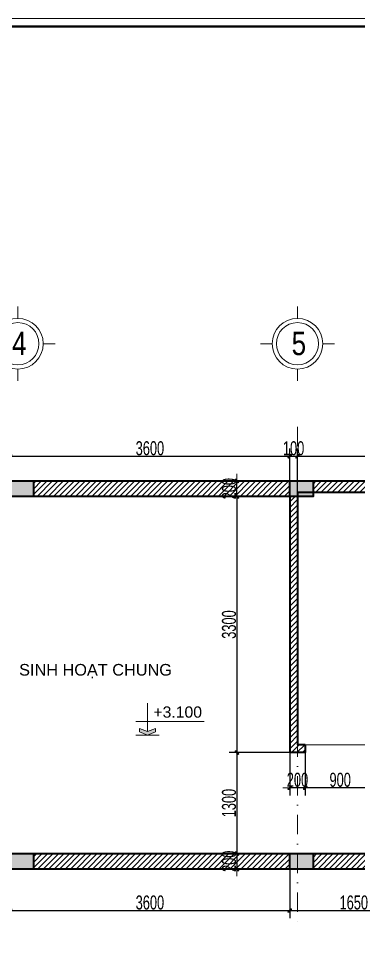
# Model space of a CAD drawing. Header units: inches. Extents: x 921646 to 2157952, y -92667 to 262089.
# Drawn here: x 1998102 to 2002480, y 117121 to 129024 of the extents above; entities that cross this region are included whole.
import ezdxf
from ezdxf.enums import TextEntityAlignment as Align

# ---------------------------------------------------------------- set-up
doc = ezdxf.new("R2010")
doc.units = ezdxf.units.IN
doc.header["$MEASUREMENT"] = 0
doc.linetypes.add('DASHDOT', pattern=[1, 0.5, -0.25, 0, -0.25])
doc.layers.get('0').update_dxf_attribs({"lineweight": 9})
doc.layers.get('DEFPOINTS').update_dxf_attribs({"lineweight": 9})
for name, color, linetype, lineweight in [('00 gach chiu lua', 30, 'Continuous', 13), ('01-WALL', 10, 'Continuous', 35), ('04-TRUC', 40, 'DASHDOT', 9), ('09-DIMOUT', 251, 'Continuous', 9), ('13-VATDUNG', 104, 'Continuous', 13), ('15 TEXT', 134, 'Continuous', 15), ('Cp Net Manh 0.15', 8, 'Continuous', 15), ('Cp Net Thep 0.40', 2, 'Continuous', 40), ('Cp Text 0.15', 3, 'Continuous', 15)]:
    doc.layers.add(name, color=color, linetype=linetype, lineweight=lineweight)
doc.layers.add('02-TEXT', color=7, linetype='Continuous')
doc.styles.add('ARIAL', font='arial.ttf')
doc.styles.add('C', font='VHARIAL.TTF')
doc.styles.add('KICHTHUOC', font='VHELVCN.TTF', dxfattribs={"width": 0.8})
doc.styles.add('VHELVEN', font='VHELVEN.TTF')
doc.styles.add('VNI-HELVE', font='VHELVEB.TTF', dxfattribs={"width": 0.8})
doc.dimstyles.new('Copy of 100', dxfattribs={"dimscale": 100, "dimtxt": 1.8, "dimasz": 0.003, "dimexe": 1, "dimexo": 0, "dimgap": 0.1, "dimtad": 1, "dimdec": 0, "dimdsep": 46, "dimtxsty": 'KICHTHUOC', "dimblk": '1A', "dimcen": 0.001, "dimdle": 1.5, "dimclrt": 3, "dimadec": 0, "dimazin": 0, "dimtfac": 1, "dimtdec": 0, "dimtix": 1, "dimtmove": 2, "dimatfit": 3, "dimldrblk": '1A', "dimfxl": 1, "dimtolj": 1, "dimtzin": 0, "dimarcsym": 0})

# ---------------------------------------------------------------- blocks, each defined once
blk = doc.blocks.new('DDDD')
at = {"layer": '09-DIMOUT'}
h = blk.add_hatch(color=256, dxfattribs=at)
h.dxf.hatch_style = 1
h.paths.add_polyline_path([(1648737.565746326, 63343.11408242446), (1649037.565746326, 63343.11408242446), (1649037.565746326, 63543.11408242447), (1648737.565746326, 63543.11408242447)])
at = {"layer": '01-WALL'}
blk.add_lwpolyline([(1648737.565746326, 63343.11408242446), (1649037.565746326, 63343.11408242446), (1649037.565746326, 63543.11408242447), (1648737.565746326, 63543.11408242447)], close=True, dxfattribs=at)
blk = doc.blocks.new('luoi')
at = {"layer": '04-TRUC', "ltscale": 500}
for p, q in [((1746621.796972135, 130292.8045759002), (1746621.796972135, 123856.9895922282)), ((1728931.056137772, 129594.2698898765), (1752564.317258802, 129594.2698898765)), ((1728830.44380979, 124594.2698898753), (1752564.317258803, 124594.2698898753))]:
    blk.add_line(p, q, dxfattribs=at)
at = {"layer": '09-DIMOUT', "xscale": -1, "rotation": 180}
for p in [(94184.23122584261, 192937.3839723011), (97784.23122580862, 192937.3839723013), (94184.23122584261, 188137.3839723011), (97784.23122580862, 188137.3839723013)]:
    blk.add_blockref('DDDD', p, dxfattribs=at)
blk = doc.blocks.new('tuong t2')
at = {"layer": '09-DIMOUT'}
h = blk.add_hatch(dxfattribs=at)
h.set_pattern_fill('ANSI31', color=256, scale=400)
h.set_pattern_definition([(45, (-254796.6854020097, -87721.63251871854), (-35.35533905932737, 35.35533905932738), [])])
h.paths.add_polyline_path([(1739597.714271932, 112789.3183696751), (1735697.714271895, 112789.3183696758), (1735697.714271895, 112589.3183696752), (1739597.714271932, 112589.3183696752)])
h.paths.add_polyline_path([(1735397.714271895, 112789.3183696758), (1733597.714271895, 112789.3183696762), (1733597.714271895, 112589.3183696752), (1735397.714271895, 112589.3183696752)])
h.paths.add_polyline_path([(1735197.714271758, 113389.3183696253), (1735097.714271758, 113389.3183696253), (1735097.714271931, 112789.3183696759), (1735197.714271931, 112789.3183696759)])
h.paths.add_polyline_path([(1733397.714271895, 112789.3183696762), (1731737.714271895, 112789.3183696765), (1731737.714271895, 112589.3183696373), (1733397.714271895, 112589.3183696405)])
h.paths.add_polyline_path([(1733397.714271895, 115689.3183696998), (1733197.714271895, 115689.3183696998), (1733197.714271895, 115589.3183696784), (1733397.714271895, 115589.3183696784)])
h.paths.add_polyline_path([(1735197.714271932, 115889.3183696384), (1735247.714271932, 115889.3183696774), (1735247.714271932, 115989.3183696774), (1735097.714271932, 115989.3183696384), (1735097.714271932, 115689.3183696785), (1733397.714271895, 115689.3183696784), (1733397.714271895, 115589.3183696784), (1735097.714271932, 115589.3183696784), (1735097.714271932, 115189.3183696384), (1735197.714271932, 115189.3183696384)])
h.paths.add_polyline_path([(1733397.714271895, 117389.3183696774), (1733397.714271895, 117589.3183696763), (1733197.714271895, 117589.3183696763), (1733197.714271894, 117389.318369656), (1733397.714271895, 117389.318369656)])
h.paths.add_polyline_path([(1735397.714271895, 117589.3183696763), (1733597.714271895, 117589.3183696763), (1733597.714271895, 117389.3183696774), (1735197.714271931, 117389.3183696774), (1735397.714271895, 117389.3183696738)])
h.paths.add_polyline_path([(1739797.714271932, 115989.3183696774), (1737477.714271932, 115989.3183696762), (1737477.714271932, 116089.3183696762), (1737377.714271932, 116089.3183696762), (1737377.714271932, 115989.3183696762), (1736047.714271932, 115989.3183696774), (1736047.714271932, 115889.3183696774), (1739297.714271932, 115889.3183696775), (1739297.714271937, 115739.318369666), (1739397.714271937, 115739.318369666), (1739397.714271932, 115889.3183696775), (1739797.714271932, 115889.3183696775)])
h.paths.add_polyline_path([(1737477.714271932, 117389.3183696774), (1737377.714271932, 117389.3183696774), (1737377.714271932, 116789.3183696762), (1737477.714271932, 116789.3183696762)])
h.paths.add_polyline_path([(1739897.714271932, 117389.3183696774), (1739797.714271932, 117389.3183696774), (1739797.714271932, 115989.3183696775), (1739797.714271932, 115739.318369677), (1739897.714271932, 115739.318369677)])
h.paths.add_polyline_path([(1739797.714271932, 117259.3183696989), (1739397.714271933, 117259.3183696989), (1739397.714271933, 117389.3183696774), (1739297.714271932, 117389.3183696774), (1739297.714271932, 117159.3183696989), (1739797.714271932, 117159.3183696989)])
h.paths.add_polyline_path([(1739397.714271937, 114839.318369666), (1739297.714271937, 114839.318369666), (1739297.714271931, 114289.3183696787), (1739797.714271932, 114289.3183696783), (1739797.714271932, 114389.3183696783), (1739397.714271931, 114389.3183696786)])
h.paths.add_polyline_path([(1743197.71427193, 112789.3183696763), (1743197.714271932, 112889.3183696746), (1743097.714271931, 112889.3183696746), (1743097.714271931, 112789.3183696746), (1743017.714271931, 112789.3183696746), (1743017.714271931, 112875.091096938), (1742987.190094747, 112889.3183696746), (1742477.714271931, 112889.3183696746), (1742477.714271931, 112789.3183696746), (1742397.714271931, 112789.3183696746), (1742397.714271931, 112889.3183696746), (1742297.71427193, 112889.3183696746), (1742297.71427193, 112789.3183696746), (1739897.714271932, 112789.318369675), (1739897.714271932, 112589.3183696752), (1743197.71427193, 112589.3183696752)])
h.paths.add_polyline_path([(1743197.71427193, 117589.3183696763), (1739897.714271932, 117589.3183696763), (1739897.714271932, 117389.3183696774), (1743197.71427193, 117389.3183696774)])
h.paths.add_polyline_path([(1746797.714271896, 117589.318369663), (1743497.71427193, 117589.3183696665), (1743497.71427193, 117389.3183696774), (1746797.714271896, 117389.3183696774)])
h.paths.add_polyline_path([(1746797.714271896, 112789.3183696761), (1743497.71427193, 112789.3183696757), (1743497.71427193, 112589.3183696601), (1746797.714271896, 112589.3183696665)])
h.paths.add_polyline_path([(1751597.714271896, 112739.3183696763), (1751547.714271895, 112739.3183696763), (1751547.714271895, 113189.3183696763), (1751697.714271896, 113189.3183696763), (1751697.714271896, 113289.3183696763), (1751447.714271895, 113289.3183696763), (1751447.714271895, 112739.3183696763), (1748547.714271896, 112739.3183696763), (1748547.714271896, 113289.3183696763), (1748447.714271895, 113289.3183696763), (1748447.714271895, 112789.3183696763), (1747097.714271896, 112789.3183696762), (1747097.714271896, 112589.318369667), (1751597.714271896, 112589.3183696757)])
h.paths.add_polyline_path([(1751897.714271896, 114189.3183696763), (1751547.714271896, 114189.3183696763), (1751547.714271896, 114089.3183696763), (1751697.714271895, 114089.3183696763), (1751697.714271896, 113602.0871482029), (1751897.714271896, 113602.0871482029)])
h.paths.add_polyline_path([(1751897.714271896, 113602.0871482029), (1751697.714271896, 113602.0871482029), (1751697.714271896, 113289.3183696763), (1751697.714271896, 112789.3183696762), (1751897.714271896, 112789.3183696762)])
h.paths.add_polyline_path([(1751047.714271896, 114189.3183696763), (1750697.714271896, 114189.3183696763), (1750697.714271896, 114689.3183696763), (1750597.714271896, 114689.3183696763), (1750597.714271895, 114189.3183696763), (1747897.714271896, 114189.3183696764), (1747897.714271896, 114089.3183696763), (1748447.714271896, 114089.3183696763), (1748447.714271895, 113989.3183696763), (1748547.714271895, 113989.3183696763), (1748547.714271896, 114089.3183696763), (1751047.714271896, 114089.3183696763)])
h.paths.add_polyline_path([(1746897.714271896, 117389.3183696764), (1746797.714271896, 117389.3183696764), (1746797.714271896, 114089.3183696754), (1746897.714271896, 114089.3183696754)])
h.paths.add_polyline_path([(1746997.714271896, 114189.3183696754), (1746897.714271896, 114189.3183696754), (1746897.714271896, 114089.3183696754), (1746997.714271896, 114089.3183696754)])
h.paths.add_polyline_path([(1751597.714271896, 117589.3183696773), (1750697.714271896, 117589.3183696774), (1747097.714271896, 117589.3183696774), (1747097.714271896, 117439.3183696774), (1750597.714271895, 117439.3183696774), (1750597.714271895, 116990.2385776625), (1750597.714271895, 116889.3183696763), (1750697.714271895, 116889.3183696763), (1750697.714271895, 117389.3183696774), (1751597.714271896, 117389.3183696773)])
h.paths.add_polyline_path([(1751897.714271895, 117389.3183696762), (1751797.714271895, 117389.3183696762), (1751797.714271895, 114189.3183696763), (1751897.714271895, 114189.3183696763)])
h.paths.add_polyline_path([(1739597.714271932, 117439.3183696774), (1739297.714271932, 117439.3183696774), (1739297.714271932, 117389.3183696774), (1739597.714271932, 117389.3183696774)])
at = {"layer": '01-WALL'}
for p, q in [((1733197.714271895, 117589.3183696774), (1750697.714271896, 117589.3183696589)), ((1746860.464447048, 117389.3183696774), (1739860.107313301, 117389.3183696774)), ((1746797.714271896, 117389.3183696765), (1746797.714271896, 114089.3183696754)), ((1746897.714271896, 117439.3183696765), (1746897.714271896, 114889.3183696754)), ((1750597.714271895, 117439.3183696774), (1746897.714271896, 117439.3183696774)), ((1746897.714271896, 114889.3183696754), (1746897.714271896, 114889.3183696754)), ((1746897.714271896, 114889.3183696754), (1746897.714271896, 114789.3183696754)), ((1746897.714271896, 114789.3183696754), (1746897.714271896, 114189.3183696754)), ((1746897.714271896, 114789.3183696754), (1746897.714271896, 114789.3183696754)), ((1746997.714271896, 114189.3183696754), (1746897.714271896, 114189.3183696754)), ((1746997.714271896, 114189.3183696754), (1746997.714271896, 114089.3183696754)), ((1746997.714271896, 114089.3183696754), (1746797.714271896, 114089.3183696754)), ((1743197.714271933, 112789.3183696757), (1748447.714271895, 112789.3183696763)), ((1751897.714271896, 112589.3183696763), (1731737.714271895, 112589.3183696373))]:
    blk.add_line(p, q, dxfattribs=at)
blk = doc.blocks.new('cao do')
at = {"layer": '15 TEXT'}
h = blk.add_hatch(color=256, dxfattribs=at)
h.dxf.hatch_style = 1
h.paths.add_polyline_path([(155.0488123993345, 47.1744000000035), (261.1912123991861, 89.63135999993627), (261.1912123991861, 42.45696000000551), (155.0488123993345, 7.27596e-11), (48.90641239948308, 42.45696000001072), (48.90641239948307, 89.6313599999415)])
for p, q in [((0, 181.4449592430174), (911.3167457881427, 181.4449592430174)), ((0, 0), (310.0976247983053, 0))]:
    blk.add_line(p, q, dxfattribs=at)
blk.add_lwpolyline([(155.048812399189, 423.6398799869638), (155.0488123993345, 47.17440000000351)], dxfattribs=at)
blk.add_lwpolyline([(155.0488123993345, 47.1744000000035), (261.1912123991861, 89.63135999993627), (261.1912123991861, 42.45696000000551), (155.0488123993345, 7.27596e-11), (48.90641239948308, 42.45696000001072), (48.90641239948307, 89.6313599999415)], close=True, dxfattribs=at)
at = {"layer": '15 TEXT', "color": 3, "style": 'ARIAL'}
blk.add_attdef('%%P0,000', text='', height=150, dxfattribs=at).set_placement((558.4898163990365, 306.6680831773265), align=Align.MIDDLE_CENTER)
blk = doc.blocks.new('A$C788F0ACE')
at = {"layer": 'Cp Net Manh 0.15', "linetype": 'Continuous'}
for p, q in [((0, 300.0000000000582), (0, 440.0000000023864)), ((-300, 0), (-440.0000000027939, 0)), ((300, 0), (440.0000000018626, 0)), ((0, -300), (0, -440.0000000023283))]:
    blk.add_line(p, q, dxfattribs=at)
for radius in [300, 250]:
    blk.add_circle((0, 0), radius, dxfattribs=at)
at = {"layer": 'Cp Text 0.15', "color": 7, "linetype": 'Continuous', "style": 'VHELVEN'}
blk.add_attdef('TRUC', text='', height=280.0000000046566, dxfattribs=at).set_placement((94.0908639702925, 0.9700787446345486), align=Align.MIDDLE_CENTER)
blk = doc.blocks.new('dim')
at = {"layer": 'Cp Text 0.15'}
ref = blk.add_blockref('A$C788F0ACE', (1962878.368630083, 205712.9039640158), dxfattribs=dict(at, xscale=1.086778053933425, yscale=1.086778053933425, zscale=1.086778053933425, rotation=180))
ref.add_attrib('TRUC', '4', dxfattribs={"layer": '0', "color": 3, "height": 300, "style": 'VNI-HELVE', "width": 0.8}).set_placement((1962896.168783167, 205716.2465824002), align=Align.MIDDLE_CENTER)
ref = blk.add_blockref('A$C788F0ACE', (1966478.368630092, 205712.903964016), dxfattribs=dict(at, xscale=1.086778053933425, yscale=1.086778053933425, zscale=1.086778053933425, rotation=180))
ref.add_attrib('TRUC', '5', dxfattribs={"layer": '0', "color": 3, "height": 300, "style": 'VNI-HELVE', "width": 0.8}).set_placement((1966496.168783176, 205716.2465824004), align=Align.MIDDLE_CENTER)
blk = doc.blocks.new('KTHUOC')
blk.add_hatch(color=256).paths.add_polyline_path([(-70.7106781123323, -42.42640686487013), (42.42640687119425, 70.71067811865623, -1.000000312910242), (70.71067811865764, 42.42640687119568), (-42.4264068711944, -70.71067811865613, -1.000000315172818)])
for p, q in [((-14.14213562373398, 14.14213562372813), (14.14213562372786, -14.14213562373389)), ((-3.0589e-12, -200.0000000000028), (-3.0589e-12, 199.9999999999971)), ((-300.0000000000031, -2.8795e-12), (299.9999999999969, -2.8795e-12))]:
    blk.add_line(p, q)
for points in [[(42.42640687119132, 70.7106781186533), (-70.71067811865926, -42.42640687119708)], [(-42.42640687119147, -70.71067811865322), (70.71067811865915, 42.42640687119719)]]:
    blk.add_lwpolyline(points)
for centre, start, end in [((56.56854249492663, 56.56854249492384), 315.0000000000117, 134.9999999999996), ((-56.56854249492679, -56.56854249492372), 135.0000000000117, 315)]:
    blk.add_arc(centre, 20.00000000000002, start, end)
blk = doc.blocks.new('1A')
at = {"layer": '00 gach chiu lua'}
blk.add_blockref('KTHUOC', (3.638e-12, 3.638e-12), dxfattribs=at)
blk = doc.blocks.new('*D264')
at = {"layer": '09-DIMOUT', "color": 0, "lineweight": -2, "transparency": 16777216}
for p, q in [((1997994.39967394, 122867.2249464558), (1997994.39967394, 123485.0304801729)), ((2001594.399673906, 122867.2249464548), (2001594.399673906, 123485.0304801729)), ((1997994.69967394, 123385.0304801729), (2001594.099673906, 123385.0304801729))]:
    blk.add_line(p, q, dxfattribs=at)
at = {"layer": 'DEFPOINTS', "color": 0, "transparency": 16777216}
for p in [(2001594.399673906, 123385.0304801729), (1997994.39967394, 122867.2249464558), (2001594.399673906, 122867.2249464548)]:
    blk.add_point(p, dxfattribs=at)
at = {"layer": '09-DIMOUT', "color": 0, "lineweight": -2, "transparency": 16777216, "xscale": 0.3, "yscale": 0.3, "zscale": 0.3, "rotation": 180}
blk.add_blockref('1A', (1997994.39967394, 123385.0304801729), dxfattribs=at)
at = {"layer": '09-DIMOUT', "color": 0, "lineweight": -2, "transparency": 16777216, "xscale": 0.3, "yscale": 0.3, "zscale": 0.3}
blk.add_blockref('1A', (2001594.399673906, 123385.0304801729), dxfattribs=at)
at = {"layer": '09-DIMOUT', "color": 3, "transparency": 16777216, "insert": (1999794.399673923, 123486.9504801729), "char_height": 180, "attachment_point": 5, "style": 'KICHTHUOC'}
blk.add_mtext('\\A1;3600', dxfattribs=at)
blk = doc.blocks.new('*D265')
at = {"layer": '09-DIMOUT', "color": 0, "lineweight": -2, "transparency": 16777216}
for p, q in [((2001594.399673906, 122867.2249464548), (2001594.399673906, 123485.0304801729)), ((2001694.399673906, 122867.2249464549), (2001694.399673906, 123485.0304801729)), ((2001594.099673906, 123385.0304801729), (2001593.799673906, 123385.0304801729)), ((2001594.399673906, 123385.0304801729), (2001694.399673906, 123385.0304801729)), ((2001694.699673906, 123385.0304801729), (2001694.999673906, 123385.0304801729))]:
    blk.add_line(p, q, dxfattribs=at)
at = {"layer": 'DEFPOINTS', "color": 0, "transparency": 16777216}
for p in [(2001694.399673906, 123385.0304801729), (2001594.399673906, 122867.2249464548), (2001694.399673906, 122867.2249464549)]:
    blk.add_point(p, dxfattribs=at)
at = {"layer": '09-DIMOUT', "color": 0, "lineweight": -2, "transparency": 16777216, "xscale": 0.3, "yscale": 0.3, "zscale": 0.3}
blk.add_blockref('1A', (2001594.399673906, 123385.0304801729), dxfattribs=at)
at = {"layer": '09-DIMOUT', "color": 0, "lineweight": -2, "transparency": 16777216, "xscale": 0.3, "yscale": 0.3, "zscale": 0.3, "rotation": 180}
blk.add_blockref('1A', (2001694.399673906, 123385.0304801729), dxfattribs=at)
at = {"layer": '09-DIMOUT', "color": 3, "transparency": 16777216, "insert": (2001644.399673906, 123486.9504801729), "char_height": 180, "attachment_point": 5, "style": 'KICHTHUOC'}
blk.add_mtext('\\A1;100', dxfattribs=at)
blk = doc.blocks.new('*D266')
at = {"layer": '09-DIMOUT', "color": 0, "lineweight": -2, "transparency": 16777216}
for p, q in [((2001694.399673906, 122867.2249464549), (2001694.399673906, 123485.0304801729)), ((2005394.399673905, 122867.2249464531), (2005394.399673905, 123485.0304801729)), ((2001694.699673906, 123385.0304801729), (2005394.099673905, 123385.0304801729))]:
    blk.add_line(p, q, dxfattribs=at)
at = {"layer": 'DEFPOINTS', "color": 0, "transparency": 16777216}
for p in [(2005394.399673905, 123385.0304801729), (2001694.399673906, 122867.2249464549), (2005394.399673905, 122867.2249464531)]:
    blk.add_point(p, dxfattribs=at)
at = {"layer": '09-DIMOUT', "color": 0, "lineweight": -2, "transparency": 16777216, "xscale": 0.3, "yscale": 0.3, "zscale": 0.3, "rotation": 180}
blk.add_blockref('1A', (2001694.399673906, 123385.0304801729), dxfattribs=at)
at = {"layer": '09-DIMOUT', "color": 0, "lineweight": -2, "transparency": 16777216, "xscale": 0.3, "yscale": 0.3, "zscale": 0.3}
blk.add_blockref('1A', (2005394.399673905, 123385.0304801729), dxfattribs=at)
at = {"layer": '09-DIMOUT', "color": 3, "transparency": 16777216, "insert": (2003544.399673906, 123486.9504801729), "char_height": 180, "attachment_point": 5, "style": 'KICHTHUOC'}
blk.add_mtext('\\A1;3700', dxfattribs=at)
blk = doc.blocks.new('*D278')
at = {"layer": '09-DIMOUT', "color": 0, "lineweight": -2, "transparency": 16777216}
for p, q in [((1997994.399673942, 118267.2249464541), (1997994.399673942, 117433.742401604)), ((2001594.399673906, 118067.2249464548), (2001594.399673906, 117433.742401604)), ((1997994.699673942, 117533.742401604), (2001594.099673906, 117533.742401604))]:
    blk.add_line(p, q, dxfattribs=at)
at = {"layer": 'DEFPOINTS', "color": 0, "transparency": 16777216}
for p in [(1997994.399673942, 118267.2249464541), (2001594.399673906, 118067.2249464548), (2001594.399673906, 117533.742401604)]:
    blk.add_point(p, dxfattribs=at)
at = {"layer": '09-DIMOUT', "color": 0, "lineweight": -2, "transparency": 16777216, "xscale": 0.3, "yscale": 0.3, "zscale": 0.3, "rotation": 180}
blk.add_blockref('1A', (1997994.399673942, 117533.742401604), dxfattribs=at)
at = {"layer": '09-DIMOUT', "color": 0, "lineweight": -2, "transparency": 16777216, "xscale": 0.3, "yscale": 0.3, "zscale": 0.3}
blk.add_blockref('1A', (2001594.399673906, 117533.742401604), dxfattribs=at)
at = {"layer": '09-DIMOUT', "color": 3, "transparency": 16777216, "insert": (1999794.399673924, 117635.662401604), "char_height": 180, "attachment_point": 5, "style": 'KICHTHUOC'}
blk.add_mtext('\\A1;3600', dxfattribs=at)
blk = doc.blocks.new('*D279')
at = {"layer": '09-DIMOUT', "color": 0, "lineweight": -2, "transparency": 16777216}
for p, q in [((2003244.399673905, 118267.2249464547), (2003244.399673905, 117433.742401604)), ((2001594.399673906, 118067.2249464548), (2001594.399673906, 117433.742401604)), ((2001594.699673906, 117533.742401604), (2003244.099673905, 117533.742401604))]:
    blk.add_line(p, q, dxfattribs=at)
at = {"layer": 'DEFPOINTS', "color": 0, "transparency": 16777216}
for p in [(2003244.399673905, 118267.2249464547), (2001594.399673906, 118067.2249464548), (2003244.399673905, 117533.742401604)]:
    blk.add_point(p, dxfattribs=at)
at = {"layer": '09-DIMOUT', "color": 0, "lineweight": -2, "transparency": 16777216, "xscale": 0.3, "yscale": 0.3, "zscale": 0.3, "rotation": 180}
blk.add_blockref('1A', (2001594.399673906, 117533.742401604), dxfattribs=at)
at = {"layer": '09-DIMOUT', "color": 0, "lineweight": -2, "transparency": 16777216, "xscale": 0.3, "yscale": 0.3, "zscale": 0.3}
blk.add_blockref('1A', (2003244.399673905, 117533.742401604), dxfattribs=at)
at = {"layer": '09-DIMOUT', "color": 3, "transparency": 16777216, "insert": (2002419.399673906, 117635.662401604), "char_height": 180, "attachment_point": 5, "style": 'KICHTHUOC'}
blk.add_mtext('\\A1;1650', dxfattribs=at)
blk = doc.blocks.new('*D312')
at = {"layer": '09-DIMOUT', "color": 0, "lineweight": -2, "transparency": 16777216}
for p, q in [((2001794.399673906, 119567.2249464537), (2001794.399673906, 119014.3012223113)), ((2002694.399673906, 119567.2249464547), (2002694.399673906, 119014.3012223113)), ((2002694.099673905, 119114.3012223113), (2001794.699673906, 119114.3012223113))]:
    blk.add_line(p, q, dxfattribs=at)
at = {"layer": 'DEFPOINTS', "color": 0, "transparency": 16777216}
for p in [(2001794.399673906, 119567.2249464537), (2002694.399673906, 119567.2249464547), (2001794.399673906, 119114.3012223113)]:
    blk.add_point(p, dxfattribs=at)
at = {"layer": '09-DIMOUT', "color": 0, "lineweight": -2, "transparency": 16777216, "xscale": 0.3, "yscale": 0.3, "zscale": 0.3, "rotation": 180}
blk.add_blockref('1A', (2001794.399673906, 119114.3012223113), dxfattribs=at)
at = {"layer": '09-DIMOUT', "color": 0, "lineweight": -2, "transparency": 16777216, "xscale": 0.3, "yscale": 0.3, "zscale": 0.3}
blk.add_blockref('1A', (2002694.399673906, 119114.3012223113), dxfattribs=at)
at = {"layer": '09-DIMOUT', "color": 3, "transparency": 16777216, "insert": (2002244.399673906, 119216.2212223113), "char_height": 180, "attachment_point": 5, "style": 'KICHTHUOC'}
blk.add_mtext('\\A1;900', dxfattribs=at)
blk = doc.blocks.new('*D313')
at = {"layer": '09-DIMOUT', "color": 0, "lineweight": -2, "transparency": 16777216}
for p, q in [((2001594.399673906, 119567.2249464537), (2001594.399673906, 119014.3012223113)), ((2001794.399673906, 119567.2249464537), (2001794.399673906, 119014.3012223113)), ((2001594.099673906, 119114.3012223113), (2001593.799673906, 119114.3012223113)), ((2001794.399673906, 119114.3012223113), (2001594.399673906, 119114.3012223113)), ((2001794.699673906, 119114.3012223113), (2001794.999673906, 119114.3012223113))]:
    blk.add_line(p, q, dxfattribs=at)
at = {"layer": 'DEFPOINTS', "color": 0, "transparency": 16777216}
for p in [(2001594.399673906, 119567.2249464537), (2001794.399673906, 119567.2249464537), (2001594.399673906, 119114.3012223113)]:
    blk.add_point(p, dxfattribs=at)
at = {"layer": '09-DIMOUT', "color": 0, "lineweight": -2, "transparency": 16777216, "xscale": 0.3, "yscale": 0.3, "zscale": 0.3}
blk.add_blockref('1A', (2001594.399673906, 119114.3012223113), dxfattribs=at)
at = {"layer": '09-DIMOUT', "color": 0, "lineweight": -2, "transparency": 16777216, "xscale": 0.3, "yscale": 0.3, "zscale": 0.3, "rotation": 180}
blk.add_blockref('1A', (2001794.399673906, 119114.3012223113), dxfattribs=at)
at = {"layer": '09-DIMOUT', "color": 3, "transparency": 16777216, "insert": (2001694.399673906, 119216.2212223113), "char_height": 180, "attachment_point": 5, "style": 'KICHTHUOC'}
blk.add_mtext('\\A1;200', dxfattribs=at)
blk = doc.blocks.new('*D318')
at = {"layer": '09-DIMOUT', "color": 0, "lineweight": -2, "transparency": 16777216}
for p, q in [((2001594.399673906, 122867.2249464558), (2000815.163491756, 122867.2249464558)), ((2000915.163491756, 122866.9249464558), (2000915.163491756, 119567.5249464537)), ((2001594.399673906, 119567.2249464537), (2000815.163491756, 119567.2249464537))]:
    blk.add_line(p, q, dxfattribs=at)
at = {"layer": 'DEFPOINTS', "color": 0, "transparency": 16777216}
for p in [(2001594.399673906, 122867.2249464558), (2000915.163491756, 119567.2249464537), (2001594.399673906, 119567.2249464537)]:
    blk.add_point(p, dxfattribs=at)
at = {"layer": '09-DIMOUT', "color": 0, "lineweight": -2, "transparency": 16777216, "xscale": 0.3, "yscale": 0.3, "zscale": 0.3}
for p, rotation in [((2000915.163491756, 122867.2249464558), 90), ((2000915.163491756, 119567.2249464537), 270)]:
    blk.add_blockref('1A', p, dxfattribs=dict(at, rotation=rotation))
at = {"layer": '09-DIMOUT', "color": 3, "transparency": 16777216, "insert": (2000813.243491756, 121217.2249464551), "char_height": 180, "attachment_point": 5, "rotation": 90, "style": 'KICHTHUOC'}
blk.add_mtext('\\A1;3300', dxfattribs=at)
blk = doc.blocks.new('*D319')
at = {"layer": '09-DIMOUT', "color": 0, "lineweight": -2, "transparency": 16777216}
for p, q in [((2001594.399673906, 119567.2249464537), (2000815.163491756, 119567.2249464537)), ((2000915.163491756, 119566.9249464537), (2000915.163491756, 118267.5249464545)), ((2001594.399673906, 118267.2249464545), (2000815.163491756, 118267.2249464545))]:
    blk.add_line(p, q, dxfattribs=at)
at = {"layer": 'DEFPOINTS', "color": 0, "transparency": 16777216}
for p in [(2001594.399673906, 119567.2249464537), (2000915.163491756, 118267.2249464545), (2001594.399673906, 118267.2249464545)]:
    blk.add_point(p, dxfattribs=at)
at = {"layer": '09-DIMOUT', "color": 0, "lineweight": -2, "transparency": 16777216, "xscale": 0.3, "yscale": 0.3, "zscale": 0.3}
for p, rotation in [((2000915.163491756, 119567.2249464537), 90), ((2000915.163491756, 118267.2249464545), 270)]:
    blk.add_blockref('1A', p, dxfattribs=dict(at, rotation=rotation))
at = {"layer": '09-DIMOUT', "color": 3, "transparency": 16777216, "insert": (2000813.243491756, 118917.2249464544), "char_height": 180, "attachment_point": 5, "rotation": 90, "style": 'KICHTHUOC'}
blk.add_mtext('\\A1;1300', dxfattribs=at)
blk = doc.blocks.new('*D320')
at = {"layer": '09-DIMOUT', "color": 0, "lineweight": -2, "transparency": 16777216}
for p, q in [((2001594.399673906, 118267.2249464545), (2000815.163491756, 118267.2249464545)), ((2000915.163491756, 118267.5249464545), (2000915.163491756, 118267.8249464545)), ((2000915.163491756, 118267.2249464545), (2000915.163491756, 118067.2249464448)), ((2001594.399673906, 118067.2249464448), (2000815.163491756, 118067.2249464448)), ((2000915.163491756, 118066.9249464448), (2000915.163491756, 118066.6249464448))]:
    blk.add_line(p, q, dxfattribs=at)
at = {"layer": 'DEFPOINTS', "color": 0, "transparency": 16777216}
for p in [(2001594.399673906, 118267.2249464545), (2000915.163491756, 118067.2249464448), (2001594.399673906, 118067.2249464448)]:
    blk.add_point(p, dxfattribs=at)
at = {"layer": '09-DIMOUT', "color": 0, "lineweight": -2, "transparency": 16777216, "xscale": 0.3, "yscale": 0.3, "zscale": 0.3}
for p, rotation in [((2000915.163491756, 118267.2249464545), 270), ((2000915.163491756, 118067.2249464448), 90)]:
    blk.add_blockref('1A', p, dxfattribs=dict(at, rotation=rotation))
at = {"layer": '09-DIMOUT', "color": 3, "transparency": 16777216, "insert": (2000813.243491756, 118167.22494645), "char_height": 180, "attachment_point": 5, "rotation": 90, "style": 'KICHTHUOC'}
blk.add_mtext('\\A1;200', dxfattribs=at)
blk = doc.blocks.new('*D321')
at = {"layer": '09-DIMOUT', "color": 0, "lineweight": -2, "transparency": 16777216}
for p, q in [((2001594.399673906, 123067.2249464414), (2000815.163491756, 123067.2249464414)), ((2000915.163491756, 123067.5249464413), (2000915.163491756, 123067.8249464413)), ((2000915.163491756, 122867.2249464558), (2000915.163491756, 123067.2249464414)), ((2001594.399673906, 122867.2249464558), (2000815.163491756, 122867.2249464558)), ((2000915.163491756, 122866.9249464558), (2000915.163491756, 122866.6249464558))]:
    blk.add_line(p, q, dxfattribs=at)
at = {"layer": 'DEFPOINTS', "color": 0, "transparency": 16777216}
for p in [(2000915.163491756, 123067.2249464414), (2001594.399673906, 123067.2249464414), (2001594.399673906, 122867.2249464558)]:
    blk.add_point(p, dxfattribs=at)
at = {"layer": '09-DIMOUT', "color": 0, "lineweight": -2, "transparency": 16777216, "xscale": 0.3, "yscale": 0.3, "zscale": 0.3}
for p, rotation in [((2000915.163491756, 123067.2249464414), 270), ((2000915.163491756, 122867.2249464558), 90)]:
    blk.add_blockref('1A', p, dxfattribs=dict(at, rotation=rotation))
at = {"layer": '09-DIMOUT', "color": 3, "transparency": 16777216, "insert": (2000813.243491756, 122967.2249464489), "char_height": 180, "attachment_point": 5, "rotation": 90, "style": 'KICHTHUOC'}
blk.add_mtext('\\A1;200', dxfattribs=at)
blk = doc.blocks.new('Khung Ht dep')
at = {"layer": 'Cp Net Thep 0.40', "color": 106, "flags": 128}
blk.add_lwpolyline([(30380.39805538137, 21414.66774669322), (30380.39805538137, 1791.667746693099), (3162.398055380676, 1791.667746693099), (3162.398055380676, 21414.66774669322)], close=True, dxfattribs=at)
at = {"layer": 'DEFPOINTS', "ltscale": 100}
blk.add_lwpolyline([(30430.39805538347, 1691.667746693157), (30430.39805538347, 21514.6677466931), (1912.398055381607, 21514.6677466931), (1912.398055381607, 1691.667746693157)], close=True, dxfattribs=at)

msp = doc.modelspace()

# ---------------------------------------------------------------- linework, layer by layer
at = {"layer": '09-DIMOUT'}
msp.add_line((2002694.399673906, 119667.2249464547), (2001794.399673906, 119667.2249464568), dxfattribs=at)

# ---------------------------------------------------------------- block references
at = {"layer": '01-WALL'}
msp.add_blockref('luoi', (255072.6027017706, -6527.044943421788), dxfattribs=at)
at = {"layer": '09-DIMOUT'}
msp.add_blockref('dim', (35216.03104037699, -80878.78771404426), dxfattribs=at)
at = {"layer": '13-VATDUNG'}
msp.add_blockref('tuong t2', (254796.6854020097, 5477.906576778361), dxfattribs=at)
at = {"layer": '15 TEXT', "xscale": 0.9671879849873873, "yscale": 0.9671879849873873, "zscale": 0.9671879849873873}
msp.add_blockref('cao do', (1999611.983192862, 119793.2272108258), dxfattribs=at).add_auto_attribs({'%%P0,000': '+3.100'})
at = {"layer": 'Cp Net Manh 0.15', "xscale": 1.05319564237593, "yscale": 1.05319564237593, "zscale": 1.05319564237593}
msp.add_blockref('Khung Ht dep', (1978466.732447863, 106364.535722624), dxfattribs=at)

# ---------------------------------------------------------------- texts
at = {"layer": '02-TEXT', "style": 'C'}
msp.add_text('SINH HO¹T CHUNG', height=150, dxfattribs=at).set_placement((1999094.165013378, 120559.1940317783), align=Align.CENTER)

# ---------------------------------------------------------------- dimensions: what is measured, and where the dimension line sits
at = {"layer": '09-DIMOUT'}
for base, p1, p2, picture, middle in [((2001594.399673906, 123385.0304801729), (1997994.39967394, 122867.2249464558), (2001594.399673906, 122867.2249464548), '*D264', (1999794.399673923, 123486.9504801729)), ((2001694.399673906, 123385.0304801729), (2001594.399673906, 122867.2249464548), (2001694.399673906, 122867.2249464549), '*D265', (2001644.399673906, 123486.9504801729)), ((2005394.399673905, 123385.0304801729), (2001694.399673906, 122867.2249464549), (2005394.399673905, 122867.2249464531), '*D266', (2003544.399673906, 123486.9504801729)), ((2001594.399673906, 119114.3012223113), (2001794.399673906, 119567.2249464537), (2001594.399673906, 119567.2249464537), '*D313', (2001694.399673906, 119216.2212223113)), ((2001794.399673906, 119114.3012223113), (2002694.399673906, 119567.2249464547), (2001794.399673906, 119567.2249464537), '*D312', (2002244.399673906, 119216.2212223113)), ((2001594.399673906, 117533.742401604), (1997994.399673942, 118267.2249464541), (2001594.399673906, 118067.2249464548), '*D278', (1999794.399673924, 117635.662401604)), ((2003244.399673905, 117533.742401604), (2001594.399673906, 118067.2249464548), (2003244.399673905, 118267.2249464547), '*D279', (2002419.399673906, 117635.662401604))]:
    dim = msp.add_linear_dim(base=base, p1=p1, p2=p2, dimstyle='Copy of 100', dxfattribs=at)
    dim.commit()
    dim.dimension.update_dxf_attribs({"geometry": picture, "text_midpoint": middle})
for base, p1, p2, picture, middle in [((2000915.163491756, 123067.2249464414), (2001594.399673906, 122867.2249464558), (2001594.399673906, 123067.2249464414), '*D321', (2000813.243491756, 122967.2249464489)), ((2000915.163491756, 119567.2249464537), (2001594.399673906, 122867.2249464558), (2001594.399673906, 119567.2249464537), '*D318', (2000813.243491756, 121217.2249464551)), ((2000915.163491756, 118267.2249464545), (2001594.399673906, 119567.2249464537), (2001594.399673906, 118267.2249464545), '*D319', (2000813.243491756, 118917.2249464544)), ((2000915.163491756, 118067.2249464448), (2001594.399673906, 118267.2249464545), (2001594.399673906, 118067.2249464448), '*D320', (2000813.243491756, 118167.22494645))]:
    dim = msp.add_linear_dim(base=base, p1=p1, p2=p2, angle=90, dimstyle='Copy of 100', dxfattribs=at)
    dim.commit()
    dim.dimension.update_dxf_attribs({"geometry": picture, "text_midpoint": middle})

doc.saveas('drawing.dxf')
